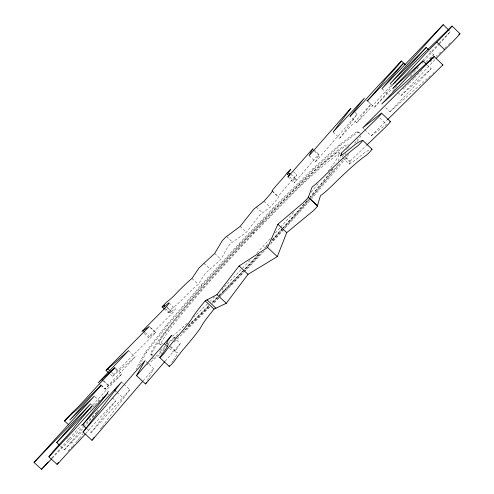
<?xml version="1.0" encoding="UTF-8"?>
<svg xmlns="http://www.w3.org/2000/svg" width="494" height="494" viewBox="0 0 494 494"><rect width="100%" height="100%" fill="white"/><g stroke="black" fill="none" stroke-linecap="round" stroke-linejoin="round"><path stroke-width="0.37" stroke-dasharray="2.47 1.85" d="M309.127 155.684L315.536 161.766L319.001 154.499L314.869 150.577M144.05 333.413L148.268 337.316L172.838 312.671A24.391 1.365 -47.1 0 0 172.313 311.016A10.467 0.58 -47 0 1 170.171 312.48A36.636 1.995 -47.1 0 0 168.164 312.609L164.835 309.516M110.335 374.353L112.465 376.317L115.985 372.297L155.82 332.542L149.293 326.497M333.147 132.003L339.681 138.221L370.84 104.358L356.68 122.679L349.999 116.306M147.286 380.627L153.64 368.586L145.588 361.139M168.164 312.609L172.789 307.583A42.41 2.291 -46.9 0 0 179.643 302.069A40.131 2.272 -47.1 0 1 198.279 284.377L205.121 273.614L220.935 259.319L227.987 246.525L229.253 245.098L231.63 242.739L246.37 232.304L259.98 214.76L270.237 207.177A20.507 1.136 -46.7 0 0 278.381 196.847A19.26 1.062 -46.6 0 1 282.21 191.493A26.818 1.433 -46.7 0 0 293.127 178.408L295.146 176.309A5.842 0.315 -46.6 0 1 296.536 175.407A54.544 2.983 -46.5 0 0 293.51 180.545A56.853 3.174 -46.7 0 1 294.239 182.916L315.678 157.808L319.001 154.499M338.007 161.149L340.533 156.629M139.24 365.264L146.397 352.525L167.2 325.787L201.805 285.742L239.664 244.376L274.065 208.462L313.597 169.467L339.958 145.637L357.804 132.293L359.842 133.349M360.392 133.281L357.032 131.558L339.217 144.933L312.881 168.787L273.367 207.807L238.973 243.727L201.107 285.087L166.478 325.114L145.644 351.827L136.177 368.549L136.974 369.29M355.007 112.262L357.014 114.355L339.681 138.221M348.758 154.412L347.06 156.993L311.751 198.569M357.224 141.506L361.46 135.053M354.698 143.291L357.668 138.783M100.331 429.187L101.715 427.335M102.178 426.717L129.866 389.704L124.303 384.573M332.53 169.096L323.996 180.434L309.88 197.372M328.164 171.097L334.926 162.168L340.014 153.171L337.773 151.973C305.959 174.592 280.141 204.516 252.57 231.914A134.689 8.904 -46.8 0 0 164.088 342.515M87.092 428.971L91.044 432.59L115.652 400.912L112.404 397.923M392.464 91.402L397.3 85.61M311.09 192.252L318.896 182.916M306.959 200.879L283.235 227.87M307.447 200.292L309.392 197.958M310.362 198.31L344.213 158.512M143.118 380.825L153.64 368.586M165.132 361.213L180.378 343.515L171.591 335.364M60.571 446.107L64.461 449.664L96.731 412.552M97.232 411.971L98.244 410.81L97.157 409.816M315.536 161.766L357.069 114.262M282.729 228.444L272.472 239.676M279.975 227.944L275.362 233.02M280.481 227.37L293.671 212.482M410.304 76.453L413.385 73.001M413.904 72.427L419.554 66.11M422.123 63.232L423.148 62.083M423.667 61.509L438.567 44.843M439.08 44.269L450.386 31.628L449.281 30.56M430.12 58.7L433.695 54.729L429.947 51.117M107.402 392.804L108.421 391.68L101.888 385.672M51.802 457.95L82.09 424.463M91.044 432.59L129.866 389.704M266.488 246.753L267.52 245.611M271.651 241.053L283.019 228.524M283.537 227.956L309.368 199.483M244.629 271.502L265.321 249.878M270.49 244.184L309.738 200.891M256.8 253.076L270.206 238.59M259.072 254.163L243.4 270.718M265.253 247.482L267.316 245.252M128.533 350.672L135.208 356.841L104.876 389.031L121.833 373.958L114.972 367.635M422.666 60.49L438.66 43.836M439.191 43.281L450.386 31.628M385.542 107.655L389.889 111.811L431.176 68.783L427.359 65.103M367.913 101.301L374.267 107.377L392.841 88.13M250.1 260.313L222.109 289.33L223.856 290.966L242.875 271.268M158.92 343.423L160.507 344.892A134.671 9.133 -46.8 0 1 253.99 233.248C281.58 205.881 307.392 175.907 339.322 153.449L340.465 154.066M52.234 458.265L82.726 426.816M83.264 426.26L97.707 411.366M64.461 449.664L82.195 431.392M218.959 297.901L213.606 303.402L212.71 302.569L259.77 254.157L260.678 255.003M219.49 297.351L244.098 272.052M426.137 62.256L428.835 59.57M429.372 59.033L433.695 54.729M364.868 129.798L371.173 135.813L387.03 120.19M184.682 330.048L208.863 306.336M174.018 342.175L210.308 306.632M342.651 157.852L349.178 164.064A33.283 2.569 -46.5 0 0 349.678 161.538L366.128 145.749M389.889 111.811L430.577 75.638M432.868 73.6L434.016 72.581M397.892 92.514L401.042 95.533L431.176 68.783M112.465 376.317L135.208 356.841M152.393 359.089L164.125 349.598M147.366 364.609L162.057 352.772M371.173 135.813L386.444 124.395L379.929 118.171M155.82 332.542L148.268 337.316M67.69 438.542L74.168 444.464A23.99 1.673 -47.7 0 0 72.97 445.736M99.313 383.912L100.424 384.937M100.98 385.45L104.876 389.031M107.538 393.446L108.618 394.44M94.842 396.682L99.35 400.825M91.192 404.339L93.903 406.828M115.293 368.901L117.418 370.864M111.613 372.291L114.287 374.755M121.518 382.01L123.747 384.06M115.466 390.921L116.584 391.946M117.146 392.458L122.722 397.596M103.894 380.967L108.334 385.054M102.925 380.67L108.526 385.826M145.23 332.518L149.466 336.439M150.824 353.803L151.615 354.538M145.644 351.827L146.397 352.525M166.429 306.712L172.838 312.671M167.466 307.781L170.831 310.911M165.292 308.571L169.967 312.918M166.478 325.114L167.2 325.787M170.739 346.337L177.173 352.302M149.88 327.269L154.097 331.178M170.115 346.825L175.747 352.049M169.306 348.301L173.172 351.882M168.991 302.995L175.327 308.886M219.453 295.029A145.316 9.732 -46.8 0 0 230.568 283.723L231.451 284.55A145.211 9.849 -46.8 0 0 262.153 252.28M203.874 263.302L210.018 269.045M201.107 285.087L201.805 285.742M191.956 278.474L198.279 284.377M238.973 243.727L239.664 244.376M226.53 236.546L232.483 242.134M214.674 253.465L220.935 259.319M152.776 354.692A145.316 9.732 -46.8 0 1 261.783 222.806L262.487 223.467A145.211 9.849 -46.8 0 1 346.714 145.681M252.57 231.914L253.99 233.248M240.121 226.431L246.37 232.304M272.355 191.054L278.517 196.871M272.12 191.042L278.264 196.84M273.367 207.807L274.065 208.462M263.981 201.28L270.237 207.177M256.225 206.998L262.314 212.729M293.584 171.758L296.863 174.857M290.886 174.234L296.196 179.26M289.608 176.846L293.51 180.545M287.909 176.932L294.239 182.916M345.886 157.401L350.19 161.501M345.386 157.456L349.678 161.538M314.542 151.257L318.686 155.19M312.881 168.787L313.597 169.467M363.294 128.298L364.344 129.298M357.032 131.558L357.804 132.293M339.217 144.933L339.958 145.637M366.517 100.226L370.84 104.358M394.768 81.831L396.342 83.338M390.155 83.696L392.786 86.215M393.168 87.981L394.743 89.494M381.973 88.642L388.531 94.928M356.68 122.679A20.939 1.223 -46.3 0 0 370.84 107.704A78.064 4.817 -46.2 0 1 392.217 84.301M392.693 84.993A29.455 1.698 -46.2 0 1 391.816 85.919A58.829 3.452 -46.4 0 1 383.529 96.731A51.53 3.032 -46.4 0 1 374.267 107.377M414.454 78.089A33.042 2.161 -46.1 0 0 419.103 73.291A35.37 2.439 -46 0 1 420.499 71.834M414.034 78.515A33.042 2.161 -46.1 0 1 409.619 82.943M409.081 83.467A33.042 2.161 -46.1 0 1 407.501 85.017M405.969 86.499A33.042 2.161 -46.1 0 1 404.981 87.444M404.493 87.901A33.042 2.161 -46.1 0 1 403.085 89.229M420.968 71.352A35.37 2.439 -46 0 1 421.901 70.389M430.212 62.04A35.37 2.439 -46 0 1 434.096 58.292M450.374 42.811A164.805 9.855 -45.8 0 1 447.441 45.627M446.471 46.553A164.805 9.855 -45.8 0 1 444.557 48.387M440.79 51.969A164.805 9.855 -45.8 0 1 437.573 55.013M437.122 55.439A164.805 9.855 -45.8 0 1 436.221 56.291M434.899 59.694A26.917 1.877 -45.9 0 0 430.206 64.726A84.665 5.483 -46.1 0 1 401.042 95.533M349.178 164.064A105.5 7.966 -46 0 0 363.745 153.294A152.461 12.807 -46.8 0 1 370.049 149.75M173.277 360.453A70.636 5.638 -47.5 0 0 176.364 352.148A54.667 4.366 -47.1 0 1 180.378 343.515M172.851 361.071A70.636 5.638 -47.5 0 1 171.826 362.534M85.715 433.516A82.739 6.156 -47.6 0 1 115.652 400.912M68.153 450.991A23.99 1.673 -47.7 0 1 72.569 446.162M79.065 438.863A7.33 0.5 -47.6 0 1 77.577 440.679M77.126 441.198A7.33 0.5 -47.6 0 1 75.675 442.834M79.343 438.499A89.463 6.453 -47.4 0 1 83.159 433.51M94.397 405.426A61.503 3.847 -47.5 0 0 91.785 408.106A26.54 1.568 -47.4 0 1 90.421 409.507M94.91 404.907A61.503 3.847 -47.5 0 1 97.429 402.357M97.923 401.863A61.503 3.847 -47.5 0 1 99.38 400.406M102.178 397.639A61.503 3.847 -47.5 0 1 103.079 396.762M107.266 392.755A61.503 3.847 -47.5 0 1 108.421 391.68M92.724 405.024A16.784 0.982 -47.4 0 0 93.49 404.172A58.669 3.631 -47.4 0 1 121.833 373.958M214.692 296.758A134.689 8.904 -46.8 0 1 210.246 301.161M207.529 303.829A134.689 8.904 -46.8 0 1 193.759 317.08M187.17 323.218A134.689 8.904 -46.8 0 1 170.881 337.458M347.313 148.645A145.224 9.719 -46.8 0 1 346.627 149.954M343.521 154.955A145.224 9.719 -46.8 0 1 341.478 157.926M333.117 169.102A145.224 9.719 -46.8 0 1 310.189 196.921M306.904 200.737A145.224 9.719 -46.8 0 1 282.957 227.808M282.463 228.364A145.224 9.719 -46.8 0 1 272.256 239.571M268.081 244.104A145.224 9.719 -46.8 0 1 264.413 248.068M258.121 254.818A145.224 9.719 -46.8 0 1 243.209 270.595M242.678 271.157A145.224 9.719 -46.8 0 1 230.568 283.723M261.783 222.806A145.224 9.719 -46.8 0 1 348.332 145.174M217.261 297.234A145.316 9.732 -46.8 0 1 211.889 302.606M208.74 305.73A145.316 9.732 -46.8 0 1 187.01 326.713M176.284 336.562A145.316 9.732 -46.8 0 1 168.571 343.305M165.478 345.899A145.316 9.732 -46.8 0 1 159.692 350.444M349.073 146.94A145.211 9.849 -46.8 0 1 348.634 148.28M346.084 153.041A145.211 9.849 -46.8 0 1 344.966 154.801M338.063 164.545A145.211 9.849 -46.8 0 1 310.596 198.279M310.133 198.816A145.211 9.849 -46.8 0 1 283.84 228.642M283.34 229.191A145.211 9.849 -46.8 0 1 271.058 242.665M231.451 284.55A145.31 9.855 -46.8 0 1 219.237 296.956M218.688 297.505A145.31 9.855 -46.8 0 1 212.235 303.952M209.098 307.058A145.31 9.855 -46.8 0 1 182.267 332.709M164.885 347.838A145.31 9.855 -46.8 0 1 158.08 352.951M152.677 355.655A145.31 9.855 -46.8 0 1 262.487 223.467M223.856 290.966A134.671 9.133 -46.8 0 1 218.132 296.696M217.564 297.264A134.671 9.133 -46.8 0 1 211.982 302.785M208.727 305.971A134.671 9.133 -46.8 0 1 187.844 325.756M178.087 334.407A134.671 9.133 -46.8 0 1 167.645 342.737"/><path stroke-width="0.74" d="M426.273 64.053L423 60.904L381.745 104.012L434.084 56.507L442.89 64.893L387.574 119.653M85.227 434.072A23.595 1.618 -47.6 0 1 74.816 445.366A36.241 2.575 -47.7 0 0 58.86 462.717L57.069 464.354L48.863 456.87L49.209 456.308A24.002 1.47 -47.6 0 1 66.066 437.06A7.33 0.438 -47.5 0 0 71.278 431.114A89.513 5.669 -47.3 0 1 92.001 406.012L56.674 442.55L59.453 445.094M434.201 56.52L362.769 127.798L381.146 113.441A5.156 0.352 -46.2 0 1 380.658 114.546A5.156 0.352 -46.2 0 1 376.533 118.918L341.095 153.375A33.302 2.254 -46.5 0 1 340.471 155.783A105.562 6.996 -46.1 0 0 354.76 144.736A152.56 11.251 -46.8 0 1 362.8 140.407L372.068 149.25A4.588 0.377 -46.2 0 1 368.981 152.8A4.588 0.377 -46.2 0 1 365.98 155.499A75.31 6.373 -46.5 0 0 334.037 183.749A29.652 2.316 -46.4 0 1 320.939 195.254L320.433 195.778L317.37 205.899A4.082 0.34 -46.5 0 1 315.882 208.091A4.082 0.34 -46.5 0 1 312.177 211.679L286.724 232.637L277.307 256.602L248.025 274.331L226.289 303.291L214.044 309.096A66.776 5.496 -46.9 0 0 200.632 327.72A50.536 4.014 -47.3 0 1 182.521 350.265A63.059 5.415 -47.1 0 0 174.468 361.015A4.409 0.364 -47.3 0 1 170.547 365.307A4.409 0.364 -47.3 0 1 169.467 365.77M428.341 49.567L426.205 47.504L392.897 84.313A33.055 1.902 -46.2 0 0 411.422 65.9A35.395 2.143 -46.1 0 1 427.582 49.666A164.885 8.657 -45.9 0 0 450.534 27.398L452.072 26.065L459.97 33.703L458.747 35.265A25.138 1.686 -45.9 0 1 444.705 49.758A26.917 1.877 -45.9 0 0 436.122 58.416M452.072 26.065L450.837 27.608A25.151 1.482 -46 0 1 436.813 42.138A26.935 1.649 -46.1 0 0 422.339 57.137A84.709 4.817 -46.2 0 1 393.168 87.981L423 60.904M108.198 372.39L106.068 370.426L107.26 368.938L149.293 326.497L141.945 331.455L166.429 306.712A24.404 1.198 -47.1 0 0 166.046 305.187A10.473 0.506 -47 0 1 163.946 306.694A36.655 1.754 -47.1 0 0 162.063 306.941L164.28 309.003M164.626 361.799L145.526 383.968L136.511 375.65L171.591 335.364A54.698 3.835 -47 0 0 167.305 343.75A70.679 4.959 -47.4 0 1 160.457 356.464A4.415 0.321 -47.3 0 0 160.748 356.822A4.415 0.321 -47.3 0 0 164.99 352.234A63.096 4.761 -47.1 0 1 173.184 341.607A50.567 3.526 -47.2 0 0 191.505 319.229A66.82 4.829 -46.9 0 1 205.195 300.84L217.002 294.622L239.102 265.97L267.587 247.463L277.856 224.282L303.316 202.67L306.638 199.341L308.355 197.205L312.152 186.93A29.671 2.038 -46.4 0 0 325.108 175.277A75.36 5.601 -46.5 0 1 356.717 146.675A4.588 0.333 -46.3 0 0 359.694 143.945A4.588 0.333 -46.3 0 0 362.8 140.407M145.526 383.968L146.23 382.628M136.511 375.65L145.051 360.639L83.023 432.046L92.026 440.29L142.618 381.411M162.063 306.941L166.694 301.92A42.428 2.013 -46.9 0 0 173.443 296.301A40.15 1.995 -47 0 1 191.956 278.474L199.014 267.909L214.674 253.465L222.059 240.961L223.325 239.541L225.69 237.176L240.121 226.431L253.922 209.055L263.981 201.28A20.513 0.994 -46.7 0 0 272.225 191.036A19.272 0.932 -46.6 0 1 276.134 185.756A26.83 1.26 -46.7 0 0 287.15 172.746L290.855 169.17L290.515 169.708A54.568 2.624 -46.5 0 0 287.378 174.734A56.878 2.785 -46.7 0 1 287.909 176.932L312.807 148.614L309.127 155.684L349.845 109.291L350.876 108.322L333.147 132.003L364.362 98.164L349.999 116.306A20.952 1.074 -46.4 0 0 364.158 101.319A78.108 4.23 -46.2 0 1 385.586 77.941A40.236 1.995 -46.3 0 0 398.38 63.954L401.48 60.99L405.346 64.708M92.026 440.29L94.335 437.202M83.023 432.046L121.518 382.01L82.578 424.834L85.968 427.94M82.578 424.834L107.538 393.446A82.788 5.409 -47.5 0 0 77.045 426.588A23.613 1.42 -47.5 0 1 66.622 437.875A36.26 2.266 -47.6 0 0 50.635 455.215L48.863 456.87M405.031 64.856L403.431 63.318L381.973 88.642L443.223 24.7L448.731 30.029M56.674 442.55L90.649 403.845L34.03 462.47L41.533 469.3L51.697 458.815M443.223 24.7L390.155 83.696L426.205 47.504M41.533 469.3L48.208 461.921M34.03 462.47L94.28 396.163L69.858 420.048L101.344 385.172A61.534 3.378 -47.4 0 0 84.783 401.678A26.553 1.377 -47.3 0 1 73.625 412.262A75.755 4.026 -47.5 0 0 64.862 420.808L64.566 421.036L65.937 419.332A11.201 0.58 -47.4 0 1 74.094 410.866A16.796 0.858 -47.3 0 0 86.617 397.861A58.693 3.192 -47.3 0 1 114.972 367.635L98.195 382.887L128.533 350.672L106.068 370.426M403.431 63.318L367.388 100.795A51.555 2.661 -46.4 0 0 376.7 90.192A58.854 3.032 -46.4 0 0 385.11 79.491A29.473 1.488 -46.3 0 0 401.282 61.349L401.48 60.99M366.678 145.224L385.326 127.322A5.156 0.401 -46.2 0 0 389.445 122.95A5.156 0.401 -46.2 0 0 389.896 121.814M458.815 34.629L459.97 33.703M442.47 65.085L442.89 64.844M64.566 421.036L68.79 424.902M107.871 368.845L110.008 370.815M114.355 389.889L115.466 390.921M101.807 379.639L102.925 380.67M143.118 330.56L144.705 332.03M159.723 357.594L169.183 366.35M164.341 343.694L167.651 346.763M207.029 299.87L215.952 308.194M205.195 300.84L214.044 309.096M217.002 294.622L226.289 303.291M239.102 265.97L248.025 274.331M267.587 247.463L277.307 256.602M277.856 224.282L286.724 232.637M308.355 197.094L317.568 205.813M309.244 198.211L317.37 205.899M312.474 149.287L314.03 150.763M381.59 113.188L390.353 121.573M436.813 42.138L444.705 49.758M57.069 464.354L57.409 463.78A23.99 1.673 -47.7 0 1 58.341 462.563M371.636 149.293A152.461 12.807 -46.8 0 1 372.068 149.25"/></g></svg>
